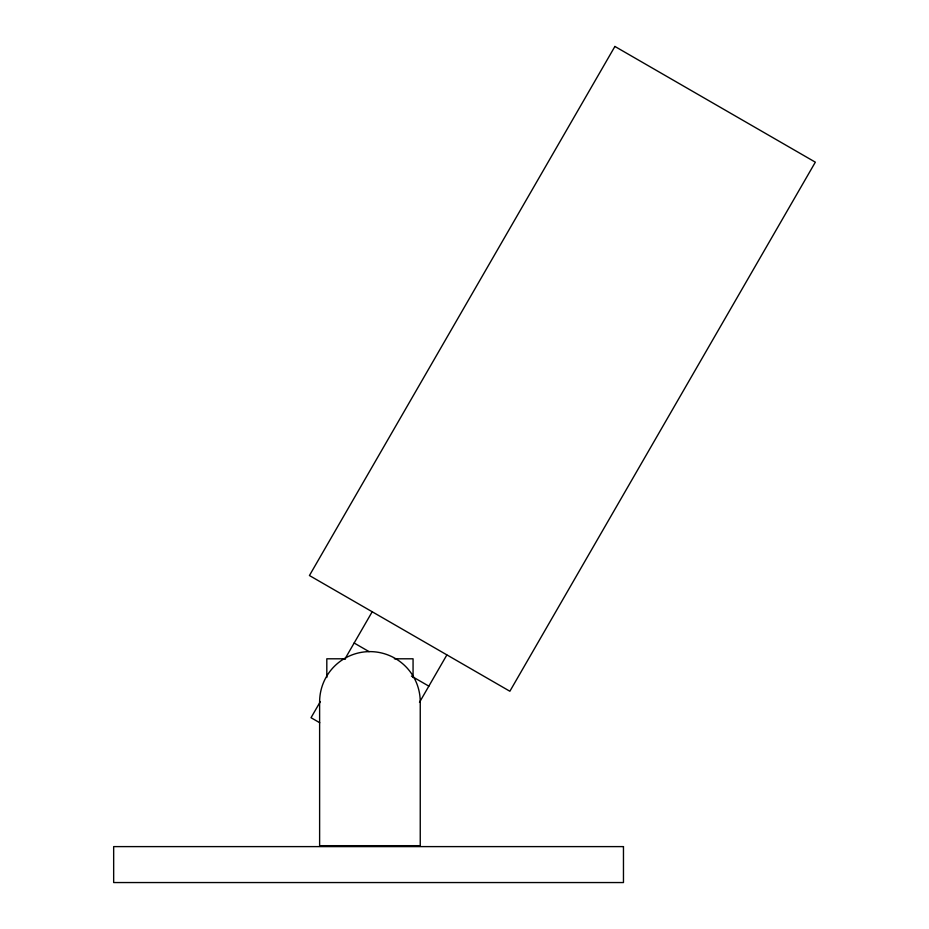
<?xml version="1.0" encoding="UTF-8"?>
<svg xmlns="http://www.w3.org/2000/svg" width="929" height="929" viewBox="0 0 929 929"><rect width="100%" height="100%" fill="white"/><g stroke="black" fill="none" stroke-linecap="round" stroke-linejoin="round"><path stroke-width="1.39" d="M320.377 701.534L311.029 717.711L319.739 722.739M344.81 659.207L372.123 611.897M419.502 702.324L446.814 655.026M345.507 658.8L326.811 658.8L326.811 677.496M394.372 658.8L413.068 658.8L413.068 677.496M354.158 643.019L369.092 651.647M411.419 676.08L428.85 686.148M614.905 46.45L309.438 575.527L509.87 691.246L815.337 162.169L614.905 46.45M420.245 845.68L319.622 845.68L319.622 701.929A50.317 50.317 0 0 1 369.939 651.612A50.317 50.317 0 0 1 420.245 701.929L420.245 845.68M623.464 846.609L113.663 846.609L113.663 882.55L623.464 882.55L623.464 846.609"/></g></svg>
